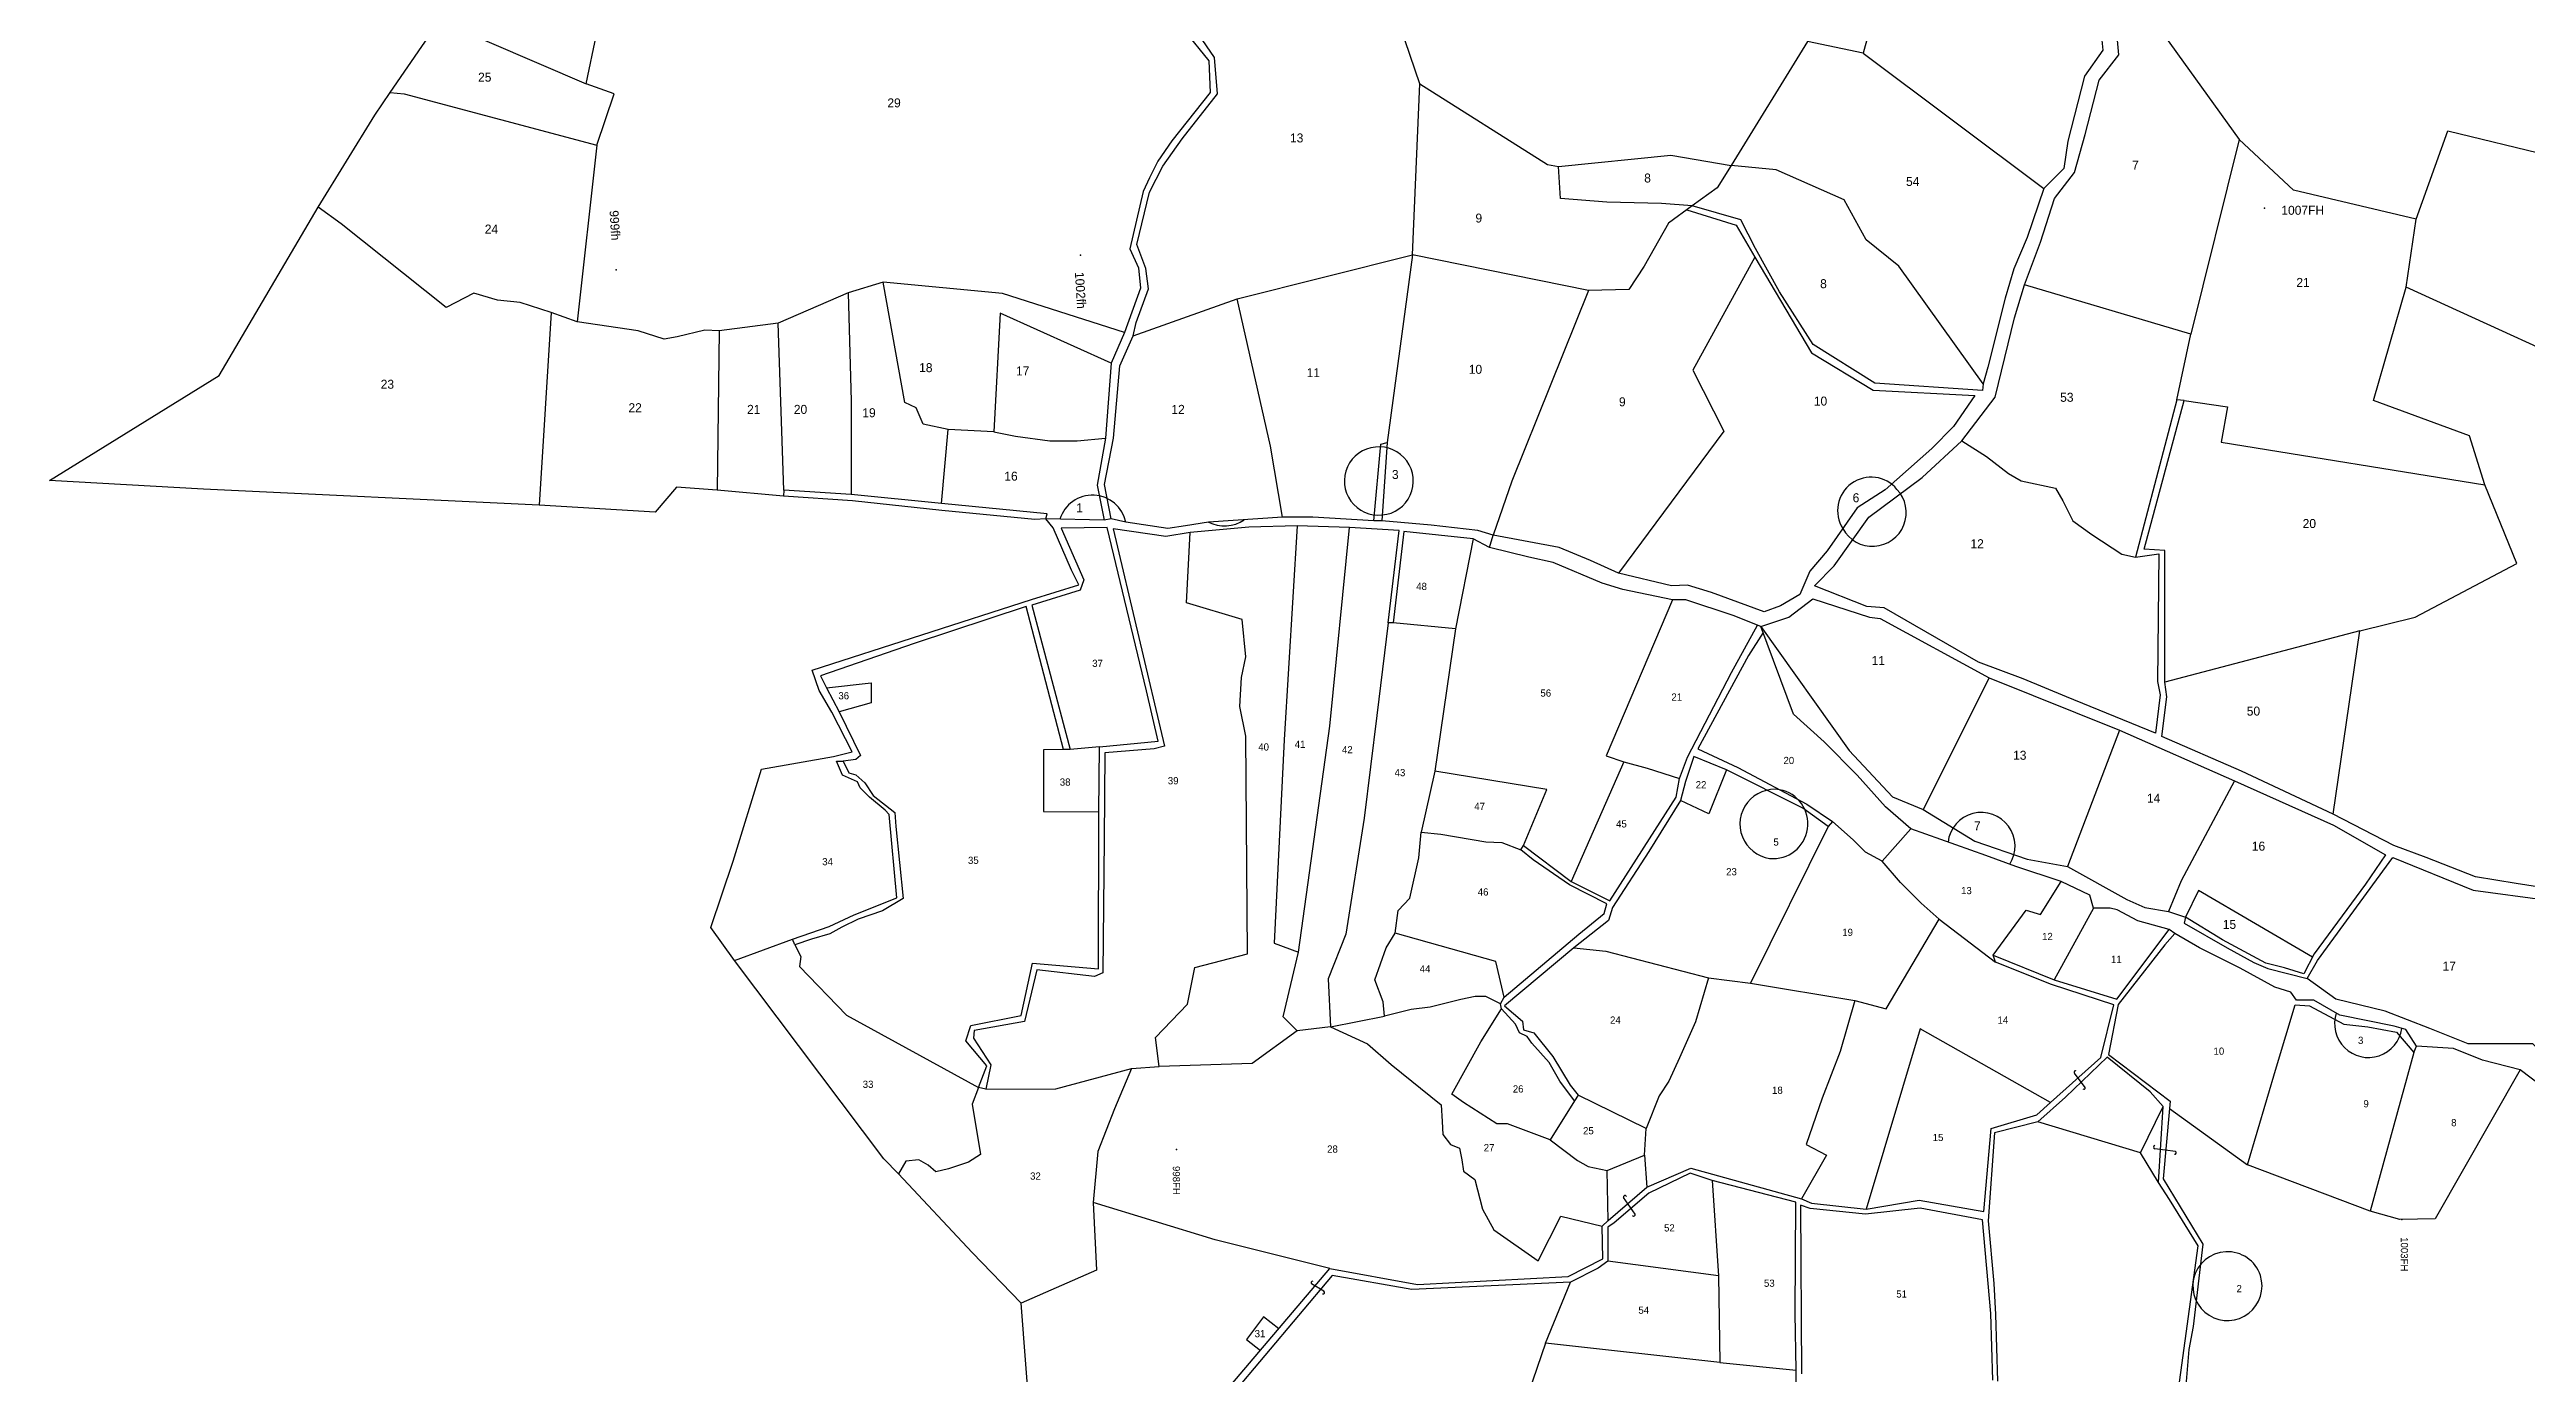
# Model space of a CAD drawing. Extents: x 149058 to 155632, y 177514 to 180719.
# Drawn here: x 149058 to 150437, y 178783 to 179519 of the extents above; entities that cross this region are included whole.
import ezdxf

# ---------------------------------------------------------------- set-up
doc = ezdxf.new("R2010")
doc.units = 0
doc.header["$MEASUREMENT"] = 0
for name, color, linetype in [('BORDER-B', 3, 'CONTINUOUS'), ('LINK', 4, 'CONTINUOUS'), ('NO', 1, 'CONTINUOUS'), ('PARCEL', 6, 'CONTINUOUS'), ('ROAD', 2, 'CONTINUOUS'), ('TRIG-P', 2, 'CONTINUOUS'), ('TRIG-T', 1, 'CONTINUOUS')]:
    doc.layers.add(name, color=color, linetype=linetype)

msp = doc.modelspace()

# ---------------------------------------------------------------- linework, layer by layer
at = {"layer": 'BORDER-B'}
for points in [[(150080.43, 179564.89), (150067.46, 179517.42), (150036.49, 179523.91), (149994.01, 179454.91), (149986.34, 179442.53), (149972.48, 179432.51), (149959.2, 179422.78), (149945.64, 179398.89), (149937.16, 179385.99), (149914.74, 179385.4), (149871.97, 179279.26), (149861.65, 179249.18), (149853.09, 179251.84), (149827.14, 179254.78), (149799.7, 179257.14), (149795.28, 179257.14), (149761.36, 179259.21), (149744.55, 179259.21), (149703.25, 179256.55), (149690.57, 179254.49), (149680.64, 179252.93), (149657.34, 179256.47), (149649.08, 179258.24), (149645.24, 179257.65), (149612.8, 179258.24), (149606.6, 179257.94), (149554.98, 179262.95), (149505.13, 179268.26), (149466.79, 179270.91), (149429.93, 179274.19), (149407.21, 179275.95), (149395.41, 179262.1), (149330.82, 179265.93), (149144.1, 179274.77), (149058.47, 179279.61), (149152.86, 179337.98), (149208.02, 179431.74), (149239.4, 179482.92), (149247.95, 179495.6), (149275.39, 179535.4), (149357.09, 179500.31), (149374.2, 179582.87)], [(150218.43, 179576.63), (150212.28, 179576.09), (150108.75, 179577.27), (150107.57, 179554.86), (150080.43, 179564.89), (150067.46, 179517.42), (150036.49, 179523.91), (149994.01, 179454.91), (149986.34, 179442.53), (149972.48, 179432.51), (149959.2, 179422.78), (149945.64, 179398.89), (149937.16, 179385.99), (149914.74, 179385.4), (149871.97, 179279.26), (149861.65, 179249.18)], [(149608.87, 178693.46), (149599.08, 178821.99), (149571.83, 178850.08), (149530.78, 178893.84), (149522.69, 178902.35), (149439.66, 179012.58), (149426.46, 179030.88), (149438.81, 179067.9), (149454.56, 179118.97), (149494.7, 179126.03), (149505.11, 179128.78), (149493.79, 179150.86), (149486.71, 179162.75), (149482.75, 179174.07), (149604.78, 179213.41), (149631.11, 179221.61), (149627.15, 179229.82), (149616.95, 179253.31), (149612.8, 179258.24)], [(149861.65, 179249.18), (149853.09, 179251.84), (149827.14, 179254.78), (149799.7, 179257.14), (149795.28, 179257.14), (149761.36, 179259.21), (149744.55, 179259.21), (149703.25, 179256.55), (149690.57, 179254.49), (149680.64, 179252.93), (149657.34, 179256.47), (149649.08, 179258.24), (149645.24, 179257.65), (149612.8, 179258.24)], [(150459.02, 178932.15), (150432.99, 178951.75), (150412.1, 178957.2), (150396.04, 178963.63), (150375.47, 178964.91), (150369.37, 178974.23), (150362.94, 178976.15), (150332.74, 178982.26), (150318.28, 178990.61), (150308.64, 178990.61), (150305.49, 178994.91), (150296.5, 178997.8), (150277.22, 179008.4), (150254.73, 179019.65), (150240.91, 179027.67), (150240.91, 179027.67), (150237.7, 179029.92), (150220.35, 179034.74), (150208.78, 179040.84), (150204.92, 179041.81), (150195.6, 179041.81), (150193.68, 179048.87), (150177.61, 179056.58), (150152.55, 179064.93), (150135.84, 179071.03), (150094.07, 179085.81), (150079.93, 179098.01), (150064.19, 179115.68), (150045.87, 179134.31), (150028.84, 179149.72), (150010.64, 179198.42), (149995.22, 179204.52), (149968.87, 179213.19), (149961.48, 179213.19), (149933.84, 179218.97), (149922.28, 179222.5), (149894.97, 179234.07), (149881.47, 179236.96), (149859.62, 179242.42), (149861.65, 179249.18)], [(150459.02, 178932.15), (150432.99, 178951.75), (150412.1, 178957.2), (150396.04, 178963.63), (150375.47, 178964.91), (150369.37, 178974.23), (150362.94, 178976.15), (150332.74, 178982.26), (150318.28, 178990.61), (150308.64, 178990.61), (150305.49, 178994.91), (150296.5, 178997.8), (150277.22, 179008.4), (150254.73, 179019.65), (150240.91, 179027.67), (150240.91, 179027.67), (150237.7, 179029.92), (150220.35, 179034.74), (150208.78, 179040.84), (150204.92, 179041.81), (150195.6, 179041.81), (150193.68, 179048.87), (150177.61, 179056.58), (150152.55, 179064.93), (150135.84, 179071.03), (150094.07, 179085.81), (150079.93, 179098.01), (150064.19, 179115.68), (150045.87, 179134.31), (150028.84, 179149.72), (150010.64, 179198.42), (149995.22, 179204.52), (149968.87, 179213.19), (149961.48, 179213.19), (149933.84, 179218.97), (149922.28, 179222.5), (149894.97, 179234.07), (149881.47, 179236.96), (149859.62, 179242.42), (149861.65, 179249.18)]]:
    msp.add_lwpolyline(points, dxfattribs=at)
at = {"layer": 'LINK'}
for points in [[(150191, 178941.88), (150185.04, 178950)], [(150241.33, 178906.36), (150229.78, 178907.78)], [(149940.68, 178871.53), (149934.2, 178880.74)], [(149767.53, 178828.66), (149760.64, 178832.72)]]:
    msp.add_lwpolyline(points, dxfattribs=at)
for centre, radius, start, end in [((150185.53, 178950.49), 0.687, 42.56176, 224.8504), ((150190.4, 178941.61), 0.658, 210.286, 24.49515), ((150230.17, 178908.76), 1.06, 108.69252, 248.29031), ((150240.99, 178905.66), 0.781, 246.109, 64.17443), ((149934.99, 178881.04), 0.851, 22.64373, 200.93044), ((149939.89, 178871.22), 0.853, 213.55391, 21.92862), ((149761.22, 178833.34), 0.848, 87.71401, 226.47496), ((149766.97, 178828.01), 0.86, 257.23575, 49.60082)]:
    msp.add_arc(centre, radius, start, end, dxfattribs=at)
at = {"layer": 'PARCEL'}
for points in [[(150231.08, 179581.08), (150231.51, 179532.23), (150276.74, 179469.44)], [(149661.34, 179360.14), (149719.27, 179380.81), (149816.84, 179405.29), (149820.86, 179500.42), (149804.43, 179548.88)], [(150067.46, 179517.42), (150168.04, 179442.13)], [(149363.04, 179466.16), (149372.59, 179494.79), (149357.09, 179500.31)], [(149820.86, 179500.42), (149891.93, 179455.46), (149897.95, 179454.26), (149960.59, 179460.68), (149994.01, 179454.91)], [(149247.95, 179495.6), (149255.7, 179494.79), (149363.04, 179466.16), (149352.01, 179367.89)], [(150375.12, 179425.06), (150392.9, 179474.11), (150449.4, 179460.49), (150544.76, 179468.06), (150597.74, 179406.53), (150677.46, 179414.1), (150677.94, 179321.46)], [(150329.05, 179093.99), (150343.84, 179196.1), (150374.62, 179203.66), (150431.13, 179233.42), (150413.47, 179277.29), (150404.89, 179304.53), (150351.41, 179324.2), (150369.57, 179387.24), (150375.12, 179425.06), (150307.01, 179441.2), (150276.74, 179469.44), (150249.76, 179361.15)], [(149972.48, 179432.51), (149955.37, 179433.79), (149924.85, 179434.59), (149899.16, 179436.6), (149897.95, 179454.26)], [(150134.33, 179333.48), (150087.3, 179398.97), (150069.14, 179413.6), (150057.03, 179435.79), (150019.19, 179452.43), (149994.01, 179454.91)], [(149337.52, 179373.15), (149320.24, 179378.61), (149307.73, 179379.93), (149294.56, 179383.88), (149279.08, 179375.98), (149220.8, 179422.39), (149208.02, 179431.74)], [(149816.84, 179405.29), (149802.77, 179300.73)], [(149914.74, 179385.4), (149816.84, 179405.29)], [(150007.27, 179403.92), (149972.77, 179340.97), (149989.92, 179307.18), (149931.37, 179228.04)], [(149656.63, 179361.93), (149588.74, 179383.68), (149522.23, 179389.94), (149502.81, 179384.01), (149463.95, 179367.23), (149431.03, 179362.95), (149423.13, 179363.28), (149407.65, 179359.66), (149400.41, 179358.34), (149385.92, 179362.95), (149352.01, 179367.89), (149337.52, 179373.15), (149330.82, 179265.93)], [(149554.77, 179266.84), (149558.45, 179307.99), (149544.62, 179310.95), (149540.67, 179320.16), (149534.42, 179323.13), (149522.23, 179389.94)], [(150241.97, 179324.61), (150249.76, 179361.15), (150157.32, 179388.52)], [(150681.62, 179278.98), (150594.21, 179301.63), (150496.33, 179329.37), (150369.57, 179387.24)], [(149502.81, 179384.01), (149504.45, 179323.79), (149504.55, 179271.79)], [(149744.55, 179259.21), (149737.72, 179298.72), (149719.27, 179380.81)], [(149431.03, 179362.95), (149429.93, 179274.19)], [(149467.06, 179274.26), (149463.95, 179367.23)], [(149649.2, 179344.96), (149587.43, 179372.82), (149583.8, 179306.67), (149558.45, 179307.99)], [(150246.04, 179324.24), (150270.18, 179320.67), (150266.65, 179301), (150413.47, 179277.29)], [(149583.8, 179306.67), (149595.99, 179304.37), (149615.08, 179301.73), (149630.23, 179301.73), (149646.02, 179303.25)], [(150122.49, 179301.69), (150136.24, 179293.06), (150148.35, 179283.48), (150155.41, 179279.45), (150174.59, 179275.41), (150178.62, 179268.35), (150184.17, 179257.26), (150194.77, 179249.69), (150211.42, 179238.6), (150219.03, 179236.98)], [(149752.54, 178973.56), (149727.54, 178955.35), (149675.85, 178953.65), (149673.73, 178969.75), (149691.52, 178988.38), (149695.76, 179008.71), (149725, 179016.33), (149724.15, 179137.46), (149720.76, 179153.98), (149721.61, 179170.07), (149724.15, 179181.5), (149722.03, 179202.26), (149691.1, 179211.57), (149693.08, 179250.67)], [(149752.65, 179254.38), (149745.33, 179135.34), (149739.82, 179022.26), (149753.38, 179017.18)], [(149771.18, 178975.68), (149752.54, 178973.56), (149744.91, 178981.18), (149753.38, 179017.18), (149770.75, 179142.97), (149781.66, 179253.45)], [(149850.49, 179247.28), (149840.66, 179197.17), (149806.04, 179200.39)], [(149961.48, 179213.19), (149924.56, 179126.45), (149934.3, 179123.06), (149947.44, 179119.67), (149965.29, 179113.79)], [(149803.26, 179200.39), (149797.02, 179148.89), (149789.82, 179091.72), (149779.65, 179027.35), (149769.91, 179002.36), (149771.18, 178975.68), (149801.26, 178981.61), (149800.41, 178989.65), (149795.75, 179001.93), (149802.11, 179019.72), (149807.19, 179027.77), (149808.89, 179040.47), (149815.24, 179047.25), (149820.33, 179069.7), (149821.6, 179084.1)], [(149840.66, 179197.17), (149829.22, 179117.98)], [(150343.84, 179196.1), (150235.31, 179167.47)], [(149490.77, 179164.27), (149515.54, 179167.03), (149515.54, 179156.01), (149497.87, 179151.01)], [(150137.58, 179169.91), (150100.93, 179096.67)], [(150210.08, 179140.7), (150181.18, 179064.91)], [(149622.56, 179130.03), (149611.44, 179129.84), (149611.44, 179095.53), (149642.33, 179095.26)], [(149642.63, 179131.57), (149626.27, 179130.03)], [(149878.54, 179076.55), (149891.51, 179107.81), (149829.22, 179117.98), (149821.6, 179084.1), (149832.61, 179082.83), (149857.61, 179078.59), (149866.51, 179078.17), (149877.12, 179074.27)], [(149934.3, 179123.06), (149904.99, 179056.65)], [(149991.5, 179118.64), (149981.75, 179094.26), (149965.91, 179101.59)], [(150274.07, 179112.6), (150244.38, 179056.89), (150237.36, 179039.84)], [(150048.1, 179087.09), (150004.83, 179000.05)], [(150109.9, 179035.62), (150099.73, 179044.51), (150088.29, 179055.95), (150078.13, 179067.81), (150068.8, 179072.89), (150062.03, 179079.67), (150050.38, 179089.93)], [(150094.07, 179085.81), (150078.13, 179067.81)], [(150139.86, 179015.62), (150158.2, 179040.7), (150166.25, 179038.16), (150177.61, 179056.58)], [(150317.51, 179014.41), (150254.08, 179051.54), (150246.78, 179036.68)], [(149906.46, 179019.71), (149924.32, 179017.83), (149981.52, 179003.01), (150004.83, 179000.05), (150062.87, 178990.3), (150080.24, 178985.65), (150109.9, 179035.62), (150141.16, 179011.73)], [(150195.6, 179041.81), (150173.79, 179001.9)], [(149439.66, 179012.58), (149471.87, 179024.42)], [(149473.1, 179021.34), (149476.5, 179014.82), (149475.65, 179009.31), (149501.92, 178982.21), (149575.36, 178941.93), (149571.83, 178932.66), (149576.49, 178904.71), (149569.71, 178900.47), (149558.7, 178896.66), (149551.5, 178894.96), (149547.26, 178898.78), (149542.17, 178901.74), (149534.97, 178900.89), (149530.78, 178893.84)], [(149867.76, 178992.2), (149863.12, 179012.1), (149807.19, 179027.77)], [(149981.52, 179003.01), (149974.32, 178978.45), (149965.42, 178958.54), (149959.49, 178945.41), (149953.98, 178937.37), (149946.78, 178919.15)], [(149865.77, 178988.5), (149857.61, 178992.62), (149851.68, 178992.62), (149843.63, 178990.92), (149826.68, 178986.69), (149816.09, 178985.42), (149801.26, 178981.61)], [(150062.87, 178990.3), (150054.82, 178961.93), (150044.65, 178936.09), (150035.76, 178910.26), (150047.2, 178904.33), (150033.17, 178879.98)], [(150237.99, 178930.19), (150281.38, 178899.01), (150297.52, 178953.52), (150307.88, 178987.93)], [(149771.18, 178975.68), (149791.71, 178966.16), (149804.84, 178954.73), (149832.81, 178932.28), (149833.23, 178922.97), (149833.65, 178915.77), (149837.89, 178910.26), (149842.97, 178908.14), (149844.25, 178901.79), (149845.09, 178895.44), (149851.45, 178890.78), (149855.69, 178874.26), (149862.04, 178862.83), (149886.62, 178845.46), (149899.33, 178870.45), (149922.37, 178864.78)], [(149893.39, 178912.8), (149869.67, 178921.7), (149863.74, 178921.7), (149845.09, 178933.55), (149838.74, 178938.21), (149854.84, 178967.43), (149866.34, 178985.66)], [(150171.71, 178933.56), (150099.31, 178974.63), (150069.17, 178874.29)], [(150373.98, 178961.44), (150349.61, 178873.13)], [(149579.37, 178941.01), (149618.44, 178941.13), (149660.38, 178952.56), (149675.85, 178953.65)], [(149660.38, 178952.56), (149651.06, 178930.12), (149641.74, 178906.4), (149639.2, 178878.02), (149640.89, 178840.33), (149599.08, 178821.99)], [(150432.99, 178951.75), (150385.86, 178868.87), (150366.06, 178868.57), (150349.61, 178873.13), (150281.38, 178899.01)], [(149907.01, 178934.48), (149893.39, 178912.8), (149908.65, 178901.37), (149914.58, 178897.98), (149925.17, 178895.86)], [(149945.93, 178904.33), (149946.78, 178919.15), (149909, 178937.61)], [(150221.76, 178905.6), (150164.77, 178922.92)], [(150231.84, 178889.01), (150221.76, 178905.6), (150234.43, 178931.46)], [(149925.74, 178867.88), (149925.17, 178895.86), (149945.93, 178904.33), (149947.23, 178886.52)], [(149770.88, 178841.22), (149706.99, 178857.27), (149639.2, 178878.02)], [(149983.44, 178890.16), (149987.02, 178837.15), (149925.48, 178845.37)], [(149987.02, 178837.15), (149987.72, 178788.89), (150030.3, 178784.69)], [(149987.72, 178788.89), (149890.82, 178799.73), (149904.76, 178833.72)], [(149742.35, 178807.68), (149733.92, 178814.3), (149724.48, 178801.71), (149732.17, 178795.72)], [(149890.82, 178799.73), (149881.38, 178772.11), (149877.88, 178761.62), (149858.29, 178764.77), (149861.44, 178722.11), (150038.33, 178690.99)]]:
    msp.add_lwpolyline(points, dxfattribs=at)
for centre, radius, start, end in [((149797.84, 179279.33), 18.98, 95.1909, 276.33177), ((149798.27, 179279.37), 18.98, 275.02658, 96.49608), ((150071.95, 179262.85), 18.66, 39.52117, 212.24105), ((149638.75, 179252.44), 19.02, 12.21466, 162.71263), ((150072.7, 179261.82), 18.78, 208.34864, 43.41358), ((149712.12, 179273.64), 19.25, 242.55581, 304.79715), ((150018.27, 179088.55), 19.3, 81.6796, 261.75561), ((150017.48, 179088.66), 19.32, 264.11959, 79.31562), ((150133.31, 179076.28), 18.71, 327.40899, 173.18212), ((150348.63, 178977.45), 18.82, 161.59745, 352.07008), ((150270.23, 178831.28), 19.32, 18.40488, 167.44448), ((150270.21, 178831.53), 19.25, 168.15786, 17.6915)]:
    msp.add_arc(centre, radius, start, end, dxfattribs=at)
at = {"layer": 'ROAD'}
for points in [[(150108.55, 179573.37), (150207.62, 179572.28), (150198.01, 179547.14), (150200.96, 179519.04), (150190.61, 179504.62), (150181.36, 179468.39), (150179.14, 179453.23), (150168.04, 179442.13), (150158.8, 179414.77), (150151.4, 179397.4), (150146.59, 179381.13), (150136.97, 179342.68), (150134.33, 179333.48), (150133.96, 179329.79), (150074.04, 179333.85), (150039.64, 179355.3), (150020.95, 179384.7), (150007.64, 179408.73), (149999.5, 179424.63), (149972.48, 179432.51)], [(150446.3, 179052.95), (150430.77, 179055.54), (150408.21, 179059.24), (150380.83, 179069.96), (150362.71, 179076.62), (150329.05, 179093.99), (150278, 179118.03), (150233.62, 179137.25), (150236.42, 179159.34), (150235.31, 179167.47), (150235.31, 179240.68), (150223.84, 179241.42), (150246.04, 179324.24), (150241.97, 179324.61), (150219.03, 179236.98), (150231.98, 179238.83), (150231.24, 179167.84), (150232.72, 179160.45), (150230.13, 179139), (150180.57, 179159.34), (150156.52, 179169.32), (150131.74, 179178.56), (150079.22, 179208.88), (150069.6, 179209.62), (150040.38, 179221.08), (150051.47, 179232.18), (150070.71, 179259.17), (150100.3, 179281.35), (150122.49, 179301.69), (150140.99, 179326.09), (150151.71, 179370.09), (150157.32, 179388.52), (150166.2, 179412.19), (150173.96, 179436.59), (150185.06, 179451.01), (150190.98, 179472.08), (150198.75, 179502.4), (150209.84, 179516.45), (150207.25, 179545.29)], [(149689.99, 179529.79), (149703.43, 179513.17), (149704.14, 179495.5), (149682.92, 179468.63), (149675.14, 179457.32), (149670.54, 179448.12), (149666.88, 179440.41), (149659.46, 179408.6), (149664.41, 179397.99), (149665.47, 179386.68), (149656.63, 179361.93), (149649.2, 179344.96), (149646.02, 179303.25), (149641.42, 179277.09), (149645.24, 179257.65)], [(149649.08, 179258.24), (149645.42, 179277.41), (149650.37, 179303.22), (149653.91, 179343.52), (149661.34, 179360.14), (149663.11, 179367.56), (149669.82, 179386.3), (149668.41, 179397.61), (149663.46, 179411.04), (149670.53, 179440.03), (149677.96, 179454.53), (149688.57, 179469.73), (149708.38, 179494.79), (149706.61, 179514.94), (149695.3, 179531.55)], [(149969.47, 179430.3), (149996.91, 179421.67), (150007.27, 179403.92), (150038.71, 179350.68), (150073.11, 179329.98), (150129.7, 179327.02), (150117.86, 179309.64), (150105.66, 179297.44), (150079.76, 179274.52), (150064.23, 179264.53), (150047.58, 179240.5), (150037.9, 179229.15), (150032.35, 179216.21), (150021.62, 179209.93), (150012.38, 179206.6), (149983.16, 179217.32), (149969.84, 179221.39), (149960.96, 179221.02), (149931.37, 179228.04), (149915.84, 179235.07), (149898.45, 179242.46), (149861.65, 179249.18)], [(149795.28, 179257.14), (149799.15, 179299.93), (149802.77, 179300.73)], [(149802.77, 179300.73), (149799.7, 179257.14)], [(149612.8, 179258.24), (149613.48, 179261.18), (149554.77, 179266.84), (149504.55, 179271.79), (149467.06, 179274.26), (149466.79, 179270.91)], [(149859.62, 179242.42), (149850.49, 179247.28), (149811.91, 179251.29), (149806.04, 179200.39), (149803.26, 179200.39), (149809.44, 179251.91), (149781.66, 179253.45), (149752.65, 179254.38), (149725.8, 179253.76), (149693.08, 179250.67), (149679.5, 179248.51), (149650.18, 179252.83), (149678.88, 179131.9), (149673.02, 179130.35), (149645.55, 179128.2), (149645.24, 179080.07), (149644.49, 179005.8), (149639.86, 179003.64), (149607.77, 179007.34), (149600.98, 178978.65), (149572.89, 178973.71), (149572.58, 178969.39), (149582.15, 178954.58), (149579.37, 178941.01), (149575.36, 178941.93), (149579.99, 178953.97), (149568.26, 178967.85), (149571.04, 178976.49), (149599.12, 178982.04), (149605.3, 179011.04), (149642.02, 179007.96), (149642.33, 179095.26), (149642.63, 179131.57), (149675.34, 179134.66), (149668.86, 179162.73), (149646.95, 179253.43), (149621.33, 179253.12), (149633.98, 179224.43), (149631.82, 179218.57), (149604.97, 179210.24), (149626.27, 179130.03), (149622.56, 179130.03), (149601.89, 179209.62), (149539.54, 179188.95), (149487.38, 179171.06), (149490.77, 179164.27), (149497.87, 179151.01), (149509.6, 179126.63), (149507.13, 179124.47), (149500.03, 179123.55), (149503.12, 179117.07), (149507.13, 179115.84), (149512.07, 179111.52), (149516.7, 179104.42), (149528.74, 179094.86), (149529.35, 179087.15), (149533.37, 179047.04), (149521.95, 179040.25), (149508.29, 179035.53), (149499.34, 179031.21), (149492.55, 179027.51), (149482.36, 179024.42), (149473.1, 179021.34), (149471.87, 179024.42), (149492.24, 179031.52), (149506.13, 179038), (149529.89, 179047.56), (149525.57, 179093.84), (149523.41, 179096.31), (149514.77, 179103.4), (149509.52, 179108.65), (149507.98, 179112.04), (149499.65, 179115.74), (149496.25, 179123.46), (149500.03, 179123.55)], [(150010.64, 179198.42), (150026.25, 179203.56), (150039.56, 179213.91), (150071, 179203.56), (150076.92, 179202.82), (150137.58, 179169.91), (150210.08, 179140.7), (150274.07, 179112.6), (150329.19, 179087.83), (150358.12, 179071.43), (150347.02, 179055.16), (150318.54, 179016.34), (150312.62, 179005.25), (150301.9, 179008.58), (150291.54, 179011.16), (150267.5, 179024.1), (150246.78, 179036.68), (150246.04, 179033.35), (150270.09, 179019.67), (150284.88, 179011.53), (150292.65, 179008.21), (150314.47, 179002.66), (150320.39, 179012.64), (150362.19, 179069.95), (150406.95, 179051.83), (150448.33, 179046.23)], [(150011.86, 179195.15), (150003.73, 179182.33), (149975.58, 179130.3), (149997.76, 179120.07), (150036.16, 179099.6), (150050.38, 179089.93), (150048.1, 179087.09), (150033.88, 179097.32), (149991.5, 179118.64), (149973.3, 179126.04), (149968.75, 179112.11), (149965.91, 179101.59), (149948.27, 179073.16), (149928.08, 179042.17), (149925.8, 179034.78), (149906.46, 179019.71), (149868.06, 178987.3), (149878, 178978.84), (149878.57, 178974), (149884.26, 178972.3), (149894.78, 178959.22), (149904.45, 178943.3), (149909, 178937.61), (149907.01, 178934.48), (149898.76, 178945.57), (149892.79, 178955.81), (149883.12, 178966.61), (149880.56, 178970.31), (149876.3, 178972.3), (149874.02, 178977.13), (149866.34, 178985.66), (149865.77, 178988.5), (149867.76, 178992.2), (149909.29, 179027.17), (149923.48, 179038.74), (149924.9, 179044.14), (149904.14, 179054.66), (149883.95, 179068.59), (149877.12, 179074.27), (149878.54, 179076.55), (149904.99, 179056.65), (149926.61, 179045.84), (149963.58, 179103.56), (149965.29, 179113.79), (149969.84, 179125.73), (149994.3, 179172.93), (150008.83, 179199.13)], [(150010.64, 179198.42), (150059.8, 179129.42), (150083.87, 179103.69), (150100.93, 179096.67), (150129.68, 179078.95), (150158.78, 179068.92), (150181.18, 179064.91), (150214.29, 179046.53), (150224.32, 179042.18), (150237.36, 179039.84), (150246.78, 179036.68)], [(149710.55, 178770.3), (149770.88, 178841.22), (149819.57, 178832.42), (149903.47, 178836.82), (149922.63, 178846.66), (149922.37, 178864.78), (149925.74, 178867.88), (149947.23, 178886.52), (149971.57, 178897.13), (150033.17, 178879.98), (150038.87, 178877.65), (150069.17, 178874.29), (150098.69, 178879.21), (150134.68, 178873), (150138.83, 178919.07), (150164.2, 178926.83), (150171.71, 178933.56), (150199.68, 178958.67), (150206.93, 178987.92), (150172.23, 178999.31), (150141.16, 179011.73), (150139.86, 179015.62), (150173.79, 179001.9), (150208.74, 178991.03), (150237.7, 179029.92)], [(150240.91, 179027.67), (150235.29, 179021.34), (150209.4, 178988.13), (150203.99, 178960.31), (150238.38, 178934.43), (150237.99, 178930.19), (150234.52, 178891.17), (150256.54, 178854.86), (150251.13, 178808.9), (150248.81, 178796.15), (150246.14, 178764.98), (150265.72, 178714.61)], [(150549.95, 178888.15), (150546.95, 178887.93), (150521.43, 178919.72), (150510.7, 178923.79), (150483.33, 178934.14), (150451.15, 178955.59), (150440.05, 178966.31), (150404.17, 178966.31), (150382.72, 178974.81), (150357.94, 178984.43), (150330.56, 178991.08), (150314.47, 179002.66)], [(150307.88, 178987.93), (150315.8, 178987.32), (150334.99, 178977.27), (150348.4, 178975.75), (150364.24, 178972.7), (150373.98, 178961.44), (150375.47, 178964.91)], [(150241.89, 178765.76), (150253.87, 178853.82), (150238.02, 178879.7), (150231.84, 178889.01), (150234.43, 178931.46), (150227.18, 178939.49), (150203.35, 178958.9), (150180.05, 178936.64), (150164.77, 178922.92), (150140.69, 178916.71), (150137.06, 178867.79), (150140.17, 178832.85), (150141.14, 178815.61), (150142.18, 178778.6)], [(150030.56, 178744.31), (150030.3, 178784.69), (150029.78, 178816.27), (150030.05, 178878.25), (149983.44, 178890.16), (149971.27, 178894.3), (149948.22, 178883.17), (149929.06, 178866.61), (149925.48, 178864.26), (149925.48, 178845.37), (149920.04, 178841.48), (149904.76, 178833.72), (149816.46, 178829.58), (149772.18, 178837.34), (149715.99, 178770.56)], [(150139.59, 178779.12), (150138.55, 178816.13), (150133.89, 178868.42), (150099.19, 178874.89), (150068.9, 178871.52), (150038.08, 178874.63), (150032.64, 178876.44), (150033.16, 178782.74)]]:
    msp.add_lwpolyline(points, dxfattribs=at)
at = {"layer": 'TRIG-P'}
for p in [(150290.82, 179431.23), (149632.04, 179405.02), (149373.79, 179396.89), (149685.54, 178907.49), (150367.16, 178868.58)]:
    msp.add_point(p, dxfattribs=at)

# ---------------------------------------------------------------- texts
at = {"layer": 'NO'}
for s, height, p in [('25', 5, (149296.9, 179501.55)), ('29', 5, (149524.63, 179487.24)), ('13', 5, (149748.64, 179467.74)), ('7', 5, (150217.18, 179452.66)), ('8', 5, (149945.7, 179445.45)), ('54', 5, (150091.38, 179443.53)), ('24', 5, (149300.62, 179417.03)), ('9', 5, (149851.82, 179423.15)), ('8', 5, (150043.59, 179386.65)), ('21', 5, (150308.54, 179387.35)), ('23', 5, (149242.72, 179330.71)), ('18', 5, (149542.29, 179339.94)), ('17', 5, (149596.2, 179338.08)), ('11', 5, (149757.93, 179337.15)), ('10', 5, (149848.09, 179339.01)), ('22', 5, (149380.56, 179317.65)), ('21', 5, (149446.55, 179316.72)), ('20', 5, (149472.58, 179316.72)), ('19', 5, (149510.69, 179314.86)), ('12', 5, (149682.64, 179316.72)), ('9', 5, (149931.67, 179320.93)), ('10', 5, (150040.08, 179321.34)), ('53', 5, (150177.12, 179323.45)), ('16', 5, (149589.69, 179279.57)), ('3', 5, (149805.34, 179280.49)), ('1', 5, (149629.66, 179261.92)), ('6', 5, (150061.68, 179267.56)), ('20', 5, (150312.05, 179253.22)), ('12', 5, (150127.22, 179241.98)), ('48', 4, (149818.87, 179218.73)), ('11', 5, (150072.22, 179176.97)), ('37', 4, (149638.59, 179175.94)), ('36', 4, (149497.37, 179157.93)), ('56', 4, (149887.98, 179159.43)), ('21', 4, (149960.85, 179157.18)), ('50', 5, (150280.95, 179148.87)), ('40', 4, (149730.99, 179129.4)), ('41', 4, (149751.27, 179130.9)), ('42', 4, (149777.56, 179127.9)), ('20', 4, (150023.19, 179121.9)), ('13', 5, (150150.94, 179124.29)), ('38', 4, (149620.56, 179109.89)), ('39', 4, (149680.66, 179110.64)), ('43', 4, (149806.85, 179115.14)), ('22', 4, (149974.37, 179108.39)), ('47', 4, (149851.17, 179096.38)), ('14', 5, (150225.43, 179100.42)), ('45', 4, (149930.05, 179086.62)), ('7', 5, (150129.15, 179084.97)), ('35', 4, (149569.48, 179066.35)), ('5', 4, (150017.6, 179076.54)), ('16', 5, (150283.76, 179073.73)), ('34', 4, (149488.36, 179065.6)), ('23', 4, (149991.3, 179060.02)), ('46', 4, (149853.09, 179048.76)), ('13', 4, (150122.01, 179049.52)), ('19', 4, (150055.9, 179026.25)), ('15', 5, (150267.6, 179030.19)), ('12', 4, (150167.08, 179023.99)), ('11', 4, (150205.39, 179011.23)), ('44', 4, (149820.79, 179005.98)), ('17', 5, (150389.88, 179007.02)), ('24', 4, (149926.7, 178977.46)), ('14', 4, (150142.29, 178977.46)), ('10', 4, (150262.48, 178960.19)), ('3', 4, (150342.85, 178966.2)), ('33', 4, (149510.89, 178941.75)), ('26', 4, (149872.62, 178939.17)), ('18', 4, (150016.84, 178938.42)), ('9', 4, (150345.86, 178930.92)), ('25', 4, (149911.68, 178915.9)), ('8', 4, (150394.68, 178920.41)), ('28', 4, (149769.3, 178905.72)), ('27', 4, (149856.43, 178906.47)), ('15', 4, (150106.23, 178912.15)), ('32', 4, (149604.04, 178890.7)), ('52', 4, (149956.75, 178861.86)), ('53', 4, (150012.34, 178831.08)), ('51', 4, (150085.95, 178825.08)), ('2', 4, (150275.25, 178828.08)), ('54', 4, (149942.48, 178816.07)), ('31', 4, (149728.98, 178803))]:
    msp.add_text(s, height=height, dxfattribs=at).set_placement(p)
at = {"layer": 'TRIG-T'}
for s, height, rotation, p in [('999fh', 5, 273.57893, (149370.01, 179429.81)), ('1002fh', 5, 273.57893, (149628.94, 179395.5)), ('998FH', 4, 270, (149683.45, 178898.28)), ('1003FH', 4, 270, (150366.66, 178858.69))]:
    msp.add_text(s, height=height, rotation=rotation, dxfattribs=at).set_placement(p)
msp.add_text('1007FH', height=5, dxfattribs=at).set_placement((150300.19, 179427.49))

doc.saveas('drawing.dxf')
